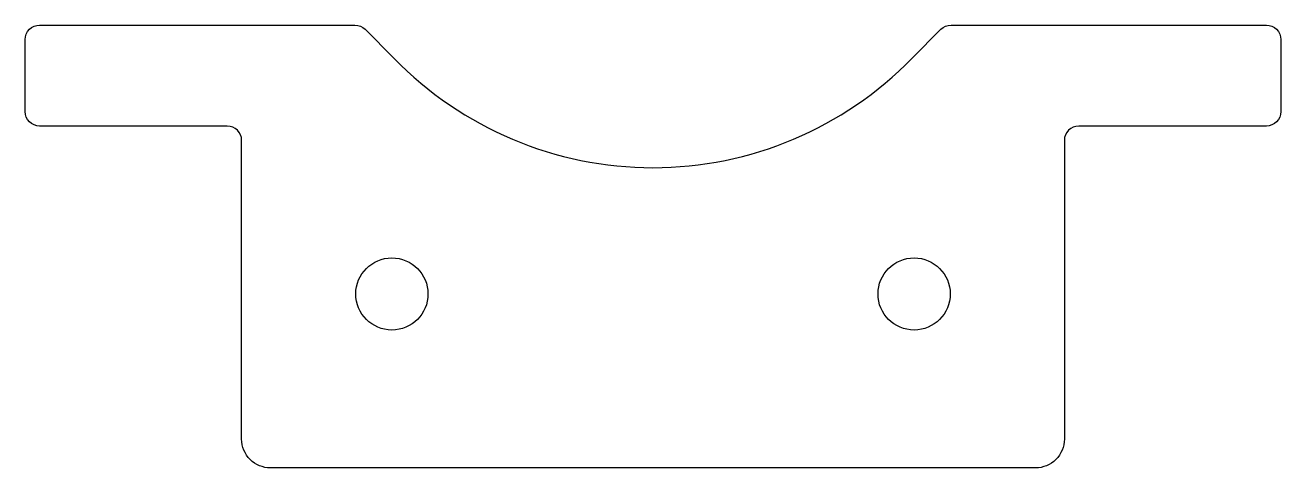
# Model space of a CAD drawing. Extents: x -43.5 to 43.5, y -14.5 to 16.2.
import ezdxf

# ---------------------------------------------------------------- set-up
doc = ezdxf.new("R2010")
doc.units = 0

msp = doc.modelspace()

# ---------------------------------------------------------------- linework, layer by layer
at = {"layer": '1'}
msp.add_lwpolyline([(43.5, 15.2), (43.5, 10.2, -0.414214), (42.5, 9.2), (29.5, 9.2, 0.414214), (28.5, 8.2), (28.5, -12.5, -0.414214), (26.5, -14.5), (-26.5, -14.5, -0.414214), (-28.5, -12.5), (-28.5, 8.2, 0.414214), (-29.5, 9.2), (-42.5, 9.2, -0.414214), (-43.5, 10.2), (-43.5, 15.2, -0.414214), (-42.5, 16.2), (-20.65, 16.2, -0.198912), (-19.943, 15.907), (-17.95, 13.914), (-17.93, 13.894, 0.422669), (17.93, 13.894), (17.95, 13.914), (19.943, 15.907, -0.198912), (20.65, 16.2), (42.5, 16.2, -0.414214)], format="xyb", close=True, dxfattribs=at)
for centre in [(-18.09, -2.44), (18.09, -2.44)]:
    msp.add_circle(centre, 2.5, dxfattribs=at)

doc.saveas('drawing.dxf')
